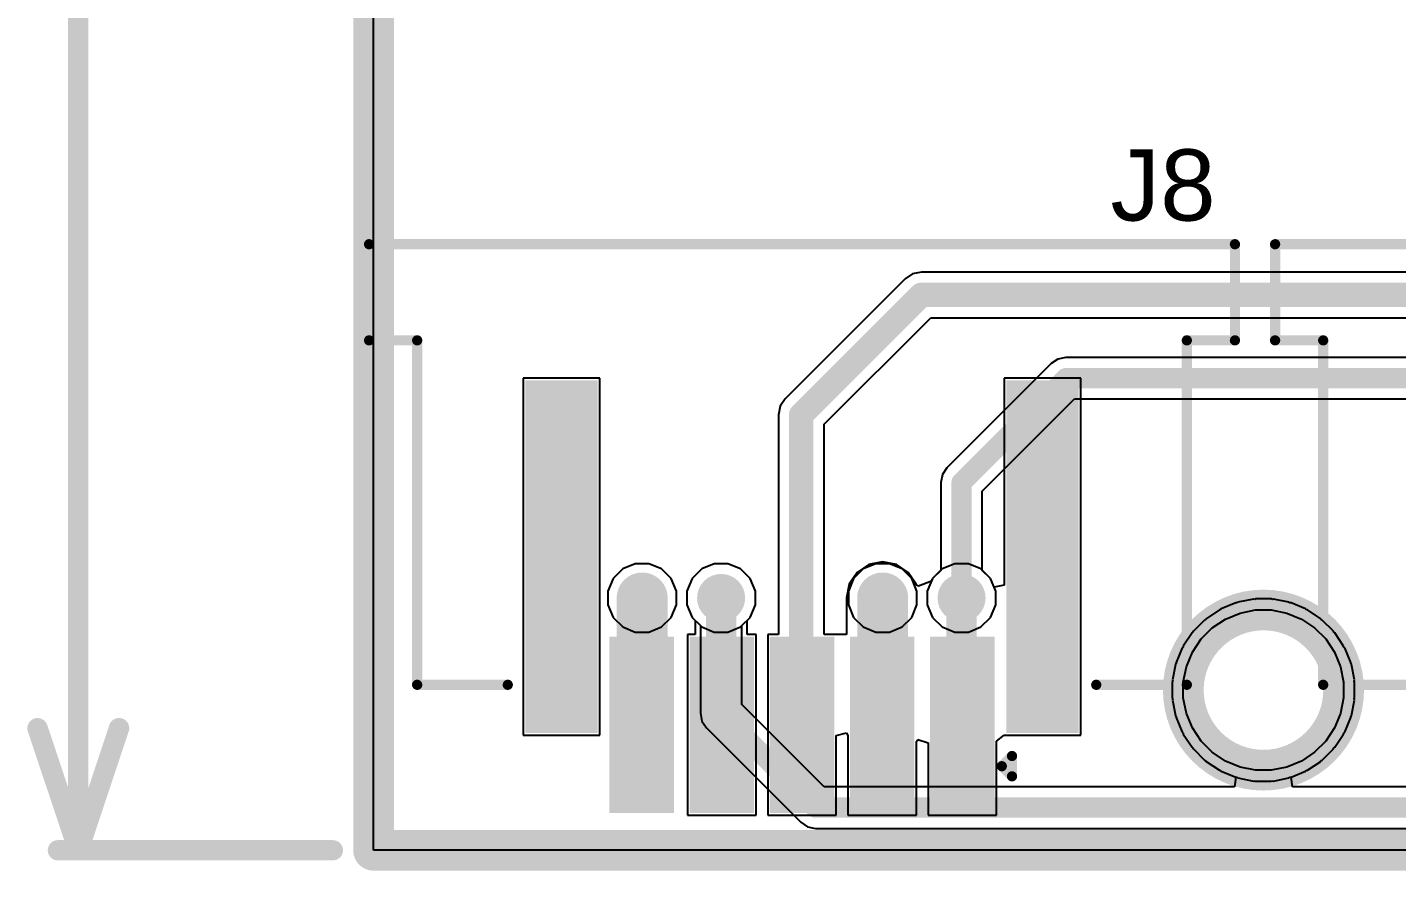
# Model space of a CAD drawing. Header units: inches. Extents: x -4.4 to 45.3, y -0.3 to 53.7.
# Drawn here: x -4.32 to 12.76, y -0.25 to 10.27 of the extents above; entities that cross this region are included whole.
import ezdxf

# ---------------------------------------------------------------- set-up
doc = ezdxf.new("R2010")
doc.units = ezdxf.units.IN
for name, color, linetype in [('Board Outline', 76, 'Continuous'), ('Bottom Layer', 5, 'Continuous'), ('Dimension', 6, 'Continuous'), ('Multi-Layer', 9, 'Continuous'), ('Signal_1', 16, 'Continuous'), ('Signal_2', 76, 'Continuous'), ('Top Layer', 1, 'Continuous'), ('Top Overlay', 2, 'Continuous'), ('Top Paste', 8, 'Continuous'), ('Top Solder', 216, 'Continuous'), ('Via Holes', 16, 'Continuous')]:
    doc.layers.add(name, color=color, linetype=linetype)
doc.styles.add('Arial', font='', dxfattribs={"height": 0.2})
doc.styles.get('Arial').set_extended_font_data('Arial')

# ---------------------------------------------------------------- blocks, each defined once
blk = doc.blocks.new('SFW5R_1STE1LF_26')
at = {"layer": 'Top Layer'}
for points in [[(-2.3, 2.05), (-1.7, 2.05), (-1.7, 0.05), (-2.3, 0.05)], [(-1.3, 2.05), (-0.7, 2.05), (-0.7, 0.05), (-1.3, 0.05)], [(-0.3, 2.05), (0.3, 2.05), (0.3, 0.05), (-0.3, 0.05)], [(0.7, 2.05), (1.3, 2.05), (1.3, 0.05), (0.7, 0.05)], [(1.7, 2.05), (2.3, 2.05), (2.3, 0.05), (1.7, 0.05)], [(-3.35, 1.05), (-2.65, 1.05), (-2.65, -3.15), (-3.35, -3.15)], [(2.65, 1.05), (3.35, 1.05), (3.35, -3.15), (2.65, -3.15)]]:
    blk.add_hatch(color=1, dxfattribs=at).paths.add_polyline_path(points)
at = {"layer": 'Top Paste'}
for points in [[(-2.3, 2.05), (-1.7, 2.05), (-1.7, 0.05), (-2.3, 0.05)], [(-1.3, 2.05), (-0.7, 2.05), (-0.7, 0.05), (-1.3, 0.05)], [(-0.3, 2.05), (0.3, 2.05), (0.3, 0.05), (-0.3, 0.05)], [(0.7, 2.05), (1.3, 2.05), (1.3, 0.05), (0.7, 0.05)], [(1.7, 2.05), (2.3, 2.05), (2.3, 0.05), (1.7, 0.05)], [(-3.35, 1.05), (-2.65, 1.05), (-2.65, -3.15), (-3.35, -3.15)], [(2.65, 1.05), (3.35, 1.05), (3.35, -3.15), (2.65, -3.15)]]:
    blk.add_hatch(color=8, dxfattribs=at).paths.add_polyline_path(points)
at = {"layer": 'Top Solder'}
for points in [[(-2.402, 2.152), (-1.598, 2.152), (-1.598, -0.052), (-2.402, -0.052)], [(-1.402, 2.152), (-0.598, 2.152), (-0.598, -0.052), (-1.402, -0.052)], [(-0.402, 2.152), (0.402, 2.152), (0.402, -0.052), (-0.402, -0.052)], [(0.598, 2.152), (1.402, 2.152), (1.402, -0.052), (0.598, -0.052)], [(1.598, 2.152), (2.402, 2.152), (2.402, -0.052), (1.598, -0.052)], [(-3.452, 1.152), (-2.548, 1.152), (-2.548, -3.252), (-3.452, -3.252)], [(2.548, 1.152), (3.452, 1.152), (3.452, -3.252), (2.548, -3.252)]]:
    blk.add_hatch(color=216, dxfattribs=at).paths.add_polyline_path(points)
at = {"layer": 'Top Overlay'}
for points in [[(-2.619, 1.693, 0.127, 0.127, 0), (-2.619, 1.439, 0.127, 0.127, 0)], [(-2.492, 1.566, 0.127, 0.127, 0), (-2.619, 1.693, 0.127, 0.127, 0)], [(-2.492, 1.566, 0.127, 0.127, 0), (-2.619, 1.439, 0.127, 0.127, 0)], [(-3.67, 0.55, 0.127, 0.127, 0), (-4.8, 0.55, 0.127, 0.127, 0)], [(-4.8, 0.55, 0.127, 0.127, 0), (-4.8, -3.75, 0.127, 0.127, 0)], [(4.8, 0.55, 0.127, 0.127, 0), (3.67, 0.55, 0.127, 0.127, 0)], [(4.8, 0.55, 0.127, 0.127, 0), (4.8, -3.75, 0.127, 0.127, 0)], [(-5.4, -3.75, 0.127, 0.127, 0), (-5.4, -4.95, 0.127, 0.127, 0)], [(-4.8, -3.75, 0.127, 0.127, 0), (-5.4, -3.75, 0.127, 0.127, 0)], [(5.4, -3.75, 0.127, 0.127, 0), (4.8, -3.75, 0.127, 0.127, 0)], [(5.4, -3.75, 0.127, 0.127, 0), (5.4, -4.95, 0.127, 0.127, 0)], [(5.4, -4.95, 0.127, 0.127, 0), (-5.4, -4.95, 0.127, 0.127, 0)]]:
    blk.add_lwpolyline(points, format="xyseb", dxfattribs=at)
for points in [[(-2.651, 1.693, 0.0635, 0.0635, 1), (-2.587, 1.693, 0.0635, 0.0635, 1)], [(-2.651, 1.693, 0.0635, 0.0635, 1), (-2.587, 1.693, 0.0635, 0.0635, 1)], [(-2.524, 1.566, 0.0635, 0.0635, 1), (-2.46, 1.566, 0.0635, 0.0635, 1)], [(-2.524, 1.566, 0.0635, 0.0635, 1), (-2.46, 1.566, 0.0635, 0.0635, 1)], [(-2.651, 1.439, 0.0635, 0.0635, 1), (-2.587, 1.439, 0.0635, 0.0635, 1)], [(-2.651, 1.439, 0.0635, 0.0635, 1), (-2.587, 1.439, 0.0635, 0.0635, 1)], [(-4.832, 0.55, 0.0635, 0.0635, 1), (-4.768, 0.55, 0.0635, 0.0635, 1)], [(-4.832, 0.55, 0.0635, 0.0635, 1), (-4.768, 0.55, 0.0635, 0.0635, 1)], [(-3.702, 0.55, 0.0635, 0.0635, 1), (-3.638, 0.55, 0.0635, 0.0635, 1)], [(3.638, 0.55, 0.0635, 0.0635, 1), (3.702, 0.55, 0.0635, 0.0635, 1)], [(4.768, 0.55, 0.0635, 0.0635, 1), (4.832, 0.55, 0.0635, 0.0635, 1)], [(4.768, 0.55, 0.0635, 0.0635, 1), (4.832, 0.55, 0.0635, 0.0635, 1)], [(-5.432, -3.75, 0.0635, 0.0635, 1), (-5.368, -3.75, 0.0635, 0.0635, 1)], [(-5.432, -3.75, 0.0635, 0.0635, 1), (-5.368, -3.75, 0.0635, 0.0635, 1)], [(-4.832, -3.75, 0.0635, 0.0635, 1), (-4.768, -3.75, 0.0635, 0.0635, 1)], [(-4.832, -3.75, 0.0635, 0.0635, 1), (-4.768, -3.75, 0.0635, 0.0635, 1)], [(4.768, -3.75, 0.0635, 0.0635, 1), (4.832, -3.75, 0.0635, 0.0635, 1)], [(4.768, -3.75, 0.0635, 0.0635, 1), (4.832, -3.75, 0.0635, 0.0635, 1)], [(5.368, -3.75, 0.0635, 0.0635, 1), (5.432, -3.75, 0.0635, 0.0635, 1)], [(5.368, -3.75, 0.0635, 0.0635, 1), (5.432, -3.75, 0.0635, 0.0635, 1)], [(-5.432, -4.95, 0.0635, 0.0635, 1), (-5.368, -4.95, 0.0635, 0.0635, 1)], [(-5.432, -4.95, 0.0635, 0.0635, 1), (-5.368, -4.95, 0.0635, 0.0635, 1)], [(5.368, -4.95, 0.0635, 0.0635, 1), (5.432, -4.95, 0.0635, 0.0635, 1)], [(5.368, -4.95, 0.0635, 0.0635, 1), (5.432, -4.95, 0.0635, 0.0635, 1)]]:
    blk.add_lwpolyline(points, format="xyseb", close=True, dxfattribs=at)
blk = doc.blocks.new('SFW5R_1STE1LF_27')
at = {"layer": 'Top Layer'}
for points in [[(-2.3, 2.05), (-1.7, 2.05), (-1.7, 0.05), (-2.3, 0.05)], [(-1.3, 2.05), (-0.7, 2.05), (-0.7, 0.05), (-1.3, 0.05)], [(-0.3, 2.05), (0.3, 2.05), (0.3, 0.05), (-0.3, 0.05)], [(0.7, 2.05), (1.3, 2.05), (1.3, 0.05), (0.7, 0.05)], [(1.7, 2.05), (2.3, 2.05), (2.3, 0.05), (1.7, 0.05)], [(-3.35, 1.05), (-2.65, 1.05), (-2.65, -3.15), (-3.35, -3.15)], [(2.65, 1.05), (3.35, 1.05), (3.35, -3.15), (2.65, -3.15)]]:
    blk.add_hatch(color=1, dxfattribs=at).paths.add_polyline_path(points)
at = {"layer": 'Top Paste'}
for points in [[(-2.3, 2.05), (-1.7, 2.05), (-1.7, 0.05), (-2.3, 0.05)], [(-1.3, 2.05), (-0.7, 2.05), (-0.7, 0.05), (-1.3, 0.05)], [(-0.3, 2.05), (0.3, 2.05), (0.3, 0.05), (-0.3, 0.05)], [(0.7, 2.05), (1.3, 2.05), (1.3, 0.05), (0.7, 0.05)], [(1.7, 2.05), (2.3, 2.05), (2.3, 0.05), (1.7, 0.05)], [(-3.35, 1.05), (-2.65, 1.05), (-2.65, -3.15), (-3.35, -3.15)], [(2.65, 1.05), (3.35, 1.05), (3.35, -3.15), (2.65, -3.15)]]:
    blk.add_hatch(color=8, dxfattribs=at).paths.add_polyline_path(points)
at = {"layer": 'Top Solder'}
for points in [[(-2.402, 2.152), (-1.598, 2.152), (-1.598, -0.052), (-2.402, -0.052)], [(-1.402, 2.152), (-0.598, 2.152), (-0.598, -0.052), (-1.402, -0.052)], [(-0.402, 2.152), (0.402, 2.152), (0.402, -0.052), (-0.402, -0.052)], [(0.598, 2.152), (1.402, 2.152), (1.402, -0.052), (0.598, -0.052)], [(1.598, 2.152), (2.402, 2.152), (2.402, -0.052), (1.598, -0.052)], [(-3.452, 1.152), (-2.548, 1.152), (-2.548, -3.252), (-3.452, -3.252)], [(2.548, 1.152), (3.452, 1.152), (3.452, -3.252), (2.548, -3.252)]]:
    blk.add_hatch(color=216, dxfattribs=at).paths.add_polyline_path(points)
at = {"layer": 'Top Overlay'}
for points in [[(-2.492, 1.566, 0.127, 0.127, 0), (-2.619, 1.693, 0.127, 0.127, 0)], [(-2.619, 1.693, 0.127, 0.127, 0), (-2.619, 1.439, 0.127, 0.127, 0)], [(-2.492, 1.566, 0.127, 0.127, 0), (-2.619, 1.439, 0.127, 0.127, 0)], [(-4.8, 0.55, 0.127, 0.127, 0), (-4.8, -3.75, 0.127, 0.127, 0)], [(-3.67, 0.55, 0.127, 0.127, 0), (-4.8, 0.55, 0.127, 0.127, 0)], [(4.8, 0.55, 0.127, 0.127, 0), (3.67, 0.55, 0.127, 0.127, 0)], [(4.8, 0.55, 0.127, 0.127, 0), (4.8, -3.75, 0.127, 0.127, 0)], [(-4.8, -3.75, 0.127, 0.127, 0), (-5.4, -3.75, 0.127, 0.127, 0)], [(-5.4, -3.75, 0.127, 0.127, 0), (-5.4, -4.95, 0.127, 0.127, 0)], [(5.4, -3.75, 0.127, 0.127, 0), (4.8, -3.75, 0.127, 0.127, 0)], [(5.4, -3.75, 0.127, 0.127, 0), (5.4, -4.95, 0.127, 0.127, 0)], [(5.4, -4.95, 0.127, 0.127, 0), (-5.4, -4.95, 0.127, 0.127, 0)]]:
    blk.add_lwpolyline(points, format="xyseb", dxfattribs=at)
for points in [[(-2.651, 1.693, 0.0635, 0.0635, 1), (-2.587, 1.693, 0.0635, 0.0635, 1)], [(-2.651, 1.693, 0.0635, 0.0635, 1), (-2.587, 1.693, 0.0635, 0.0635, 1)], [(-2.524, 1.566, 0.0635, 0.0635, 1), (-2.46, 1.566, 0.0635, 0.0635, 1)], [(-2.524, 1.566, 0.0635, 0.0635, 1), (-2.46, 1.566, 0.0635, 0.0635, 1)], [(-2.651, 1.439, 0.0635, 0.0635, 1), (-2.587, 1.439, 0.0635, 0.0635, 1)], [(-2.651, 1.439, 0.0635, 0.0635, 1), (-2.587, 1.439, 0.0635, 0.0635, 1)], [(-4.832, 0.55, 0.0635, 0.0635, 1), (-4.768, 0.55, 0.0635, 0.0635, 1)], [(-4.832, 0.55, 0.0635, 0.0635, 1), (-4.768, 0.55, 0.0635, 0.0635, 1)], [(-3.702, 0.55, 0.0635, 0.0635, 1), (-3.638, 0.55, 0.0635, 0.0635, 1)], [(3.638, 0.55, 0.0635, 0.0635, 1), (3.702, 0.55, 0.0635, 0.0635, 1)], [(4.768, 0.55, 0.0635, 0.0635, 1), (4.832, 0.55, 0.0635, 0.0635, 1)], [(4.768, 0.55, 0.0635, 0.0635, 1), (4.832, 0.55, 0.0635, 0.0635, 1)], [(-5.432, -3.75, 0.0635, 0.0635, 1), (-5.368, -3.75, 0.0635, 0.0635, 1)], [(-5.432, -3.75, 0.0635, 0.0635, 1), (-5.368, -3.75, 0.0635, 0.0635, 1)], [(-4.832, -3.75, 0.0635, 0.0635, 1), (-4.768, -3.75, 0.0635, 0.0635, 1)], [(-4.832, -3.75, 0.0635, 0.0635, 1), (-4.768, -3.75, 0.0635, 0.0635, 1)], [(4.768, -3.75, 0.0635, 0.0635, 1), (4.832, -3.75, 0.0635, 0.0635, 1)], [(4.768, -3.75, 0.0635, 0.0635, 1), (4.832, -3.75, 0.0635, 0.0635, 1)], [(5.368, -3.75, 0.0635, 0.0635, 1), (5.432, -3.75, 0.0635, 0.0635, 1)], [(5.368, -3.75, 0.0635, 0.0635, 1), (5.432, -3.75, 0.0635, 0.0635, 1)], [(-5.432, -4.95, 0.0635, 0.0635, 1), (-5.368, -4.95, 0.0635, 0.0635, 1)], [(-5.432, -4.95, 0.0635, 0.0635, 1), (-5.368, -4.95, 0.0635, 0.0635, 1)], [(5.368, -4.95, 0.0635, 0.0635, 1), (5.432, -4.95, 0.0635, 0.0635, 1)], [(5.368, -4.95, 0.0635, 0.0635, 1), (5.432, -4.95, 0.0635, 0.0635, 1)]]:
    blk.add_lwpolyline(points, format="xyseb", close=True, dxfattribs=at)

msp = doc.modelspace()

# ---------------------------------------------------------------- hatches: boundary and pattern name
at = {"layer": 'Bottom Layer'}
h = msp.add_hatch(color=5, dxfattribs=at)
edge = h.paths.add_edge_path()
edge.add_arc((3.35, 3.15), 0.3, 0, 360)
h = msp.add_hatch(color=5, dxfattribs=at)
edge = h.paths.add_edge_path()
edge.add_arc((4.335, 3.15), 0.3, 0, 360)
h = msp.add_hatch(color=5, dxfattribs=at)
edge = h.paths.add_edge_path()
edge.add_arc((6.35, 3.15), 0.3, 0, 360)
h = msp.add_hatch(color=5, dxfattribs=at)
edge = h.paths.add_edge_path()
edge.add_arc((7.334, 3.15), 0.3, 0, 360)
at = {"layer": 'Signal_1'}
h = msp.add_hatch(color=16, dxfattribs=at)
edge = h.paths.add_edge_path()
edge.add_arc((3.35, 3.15), 0.3, 0, 360)
h = msp.add_hatch(color=16, dxfattribs=at)
edge = h.paths.add_edge_path()
edge.add_arc((4.335, 3.15), 0.3, 0, 360)
h = msp.add_hatch(color=16, dxfattribs=at)
edge = h.paths.add_edge_path()
edge.add_arc((6.35, 3.15), 0.3, 0, 360)
h = msp.add_hatch(color=16, dxfattribs=at)
edge = h.paths.add_edge_path()
edge.add_arc((7.334, 3.15), 0.3, 0, 360)
at = {"layer": 'Signal_2'}
h = msp.add_hatch(color=76, dxfattribs=at)
edge = h.paths.add_edge_path()
edge.add_arc((3.35, 3.15), 0.3, 0, 360)
h = msp.add_hatch(color=76, dxfattribs=at)
edge = h.paths.add_edge_path()
edge.add_arc((4.335, 3.15), 0.3, 0, 360)
h = msp.add_hatch(color=76, dxfattribs=at)
edge = h.paths.add_edge_path()
edge.add_arc((6.35, 3.15), 0.3, 0, 360)
h = msp.add_hatch(color=76, dxfattribs=at)
edge = h.paths.add_edge_path()
edge.add_arc((7.334, 3.15), 0.3, 0, 360)
at = {"layer": 'Top Layer'}
h = msp.add_hatch(color=1, dxfattribs=at)
edge = h.paths.add_edge_path()
edge.add_arc((3.35, 3.15), 0.3, 0, 360)
h = msp.add_hatch(color=1, dxfattribs=at)
edge = h.paths.add_edge_path()
edge.add_arc((4.335, 3.15), 0.3, 0, 360)
h = msp.add_hatch(color=1, dxfattribs=at)
edge = h.paths.add_edge_path()
edge.add_arc((6.35, 3.15), 0.3, 0, 360)
h = msp.add_hatch(color=1, dxfattribs=at)
edge = h.paths.add_edge_path()
edge.add_arc((7.334, 3.15), 0.3, 0, 360)
at = {"layer": 'Via Holes'}
h = msp.add_hatch(color=7, dxfattribs=at)
edge = h.paths.add_edge_path()
edge.add_arc((3.35, 3.15), 0.15, 0, 360)
h = msp.add_hatch(color=7, dxfattribs=at)
edge = h.paths.add_edge_path()
edge.add_arc((4.335, 3.15), 0.15, 0, 360)
h = msp.add_hatch(color=7, dxfattribs=at)
edge = h.paths.add_edge_path()
edge.add_arc((6.35, 3.15), 0.15, 0, 360)
h = msp.add_hatch(color=7, dxfattribs=at)
edge = h.paths.add_edge_path()
edge.add_arc((7.334, 3.15), 0.15, 0, 360)

# ---------------------------------------------------------------- linework, layer by layer
at = {"layer": 'Board Outline'}
for points in [[(0, 49.936, 0.508, 0.508, 0), (0, 0, 0.508, 0.508, 0)], [(0, 0, 0.508, 0.508, 0), (45.009, 0, 0.508, 0.508, 0)]]:
    msp.add_lwpolyline(points, format="xyseb", dxfattribs=at)
for points in [[(12.1, 2, 0.508, 0.508, 1), (10.1, 2, 0.508, 0.508, 1)], [(9.973, 2, 0.254, 0.254, 1), (10.227, 2, 0.254, 0.254, 1)], [(11.973, 2, 0.254, 0.254, 1), (12.227, 2, 0.254, 0.254, 1)], [(-0.127, 0, 0.254, 0.254, 1), (0.127, 0, 0.254, 0.254, 1)], [(-0.127, 0, 0.254, 0.254, 1), (0.127, 0, 0.254, 0.254, 1)]]:
    msp.add_lwpolyline(points, format="xyseb", close=True, dxfattribs=at)
at = {"layer": 'Bottom Layer'}
for p, q in [((0, 0), (0, 49.853)), ((4.093, 3.512), (3.973, 3.391)), ((4.25, 3.577), (4.093, 3.512)), ((4.419, 3.577), (4.25, 3.577)), ((4.576, 3.512), (4.419, 3.577)), ((4.697, 3.391), (4.576, 3.512)), ((6.108, 3.512), (5.988, 3.391)), ((6.265, 3.577), (6.108, 3.512)), ((6.435, 3.577), (6.265, 3.577)), ((6.592, 3.512), (6.435, 3.577)), ((6.712, 3.391), (6.592, 3.512)), ((7.092, 3.512), (6.972, 3.391)), ((7.249, 3.577), (7.092, 3.512)), ((7.419, 3.577), (7.249, 3.577)), ((7.576, 3.512), (7.419, 3.577)), ((7.696, 3.391), (7.576, 3.512)), ((3.973, 3.391), (3.908, 3.235)), ((4.762, 3.235), (4.697, 3.391)), ((5.988, 3.391), (5.923, 3.235)), ((6.777, 3.235), (6.712, 3.391)), ((6.972, 3.391), (6.907, 3.235)), ((7.761, 3.235), (7.696, 3.391)), ((3.908, 3.235), (3.908, 3.065)), ((4.762, 3.065), (4.762, 3.235)), ((5.923, 3.235), (5.923, 3.065)), ((6.777, 3.065), (6.777, 3.235)), ((6.907, 3.235), (6.907, 3.065)), ((7.761, 3.065), (7.761, 3.235)), ((10.756, 3.089), (10.574, 3.013)), ((10.77, 3.089), (10.756, 3.089)), ((10.781, 3.097), (10.77, 3.089)), ((10.975, 3.135), (10.781, 3.097)), ((10.988, 3.132), (10.975, 3.135)), ((11.001, 3.138), (10.988, 3.132)), ((11.198, 3.138), (11.001, 3.138)), ((11.211, 3.132), (11.198, 3.138)), ((11.225, 3.135), (11.211, 3.132)), ((11.418, 3.097), (11.225, 3.135)), ((11.43, 3.089), (11.418, 3.097)), ((11.444, 3.089), (11.43, 3.089)), ((11.626, 3.013), (11.444, 3.089)), ((3.908, 3.065), (3.973, 2.908)), ((3.973, 2.908), (4.093, 2.788)), ((4.576, 2.788), (4.697, 2.908)), ((4.697, 2.908), (4.762, 3.065)), ((5.923, 3.065), (5.988, 2.908)), ((5.988, 2.908), (6.108, 2.788)), ((6.592, 2.788), (6.712, 2.908)), ((6.712, 2.908), (6.777, 3.065)), ((6.907, 3.065), (6.972, 2.908)), ((6.972, 2.908), (7.092, 2.788)), ((7.576, 2.788), (7.696, 2.908)), ((7.696, 2.908), (7.761, 3.065)), ((10.55, 3.001), (10.386, 2.891)), ((10.564, 3.003), (10.55, 3.001)), ((10.574, 3.013), (10.564, 3.003)), ((11.636, 3.003), (11.626, 3.013)), ((11.65, 3.001), (11.636, 3.003)), ((11.814, 2.891), (11.65, 3.001)), ((4.093, 2.788), (4.25, 2.723)), ((4.419, 2.723), (4.576, 2.788)), ((6.108, 2.788), (6.265, 2.723)), ((6.435, 2.723), (6.592, 2.788)), ((7.092, 2.788), (7.249, 2.723)), ((7.419, 2.723), (7.576, 2.788)), ((10.226, 2.735), (10.22, 2.722)), ((10.365, 2.874), (10.226, 2.735)), ((10.378, 2.88), (10.365, 2.874)), ((10.386, 2.891), (10.378, 2.88)), ((11.821, 2.88), (11.814, 2.891)), ((11.834, 2.874), (11.821, 2.88)), ((11.974, 2.735), (11.834, 2.874)), ((11.979, 2.722), (11.974, 2.735)), ((4.25, 2.723), (4.419, 2.723)), ((6.265, 2.723), (6.435, 2.723)), ((7.249, 2.723), (7.419, 2.723)), ((10.209, 2.714), (10.099, 2.55)), ((10.22, 2.722), (10.209, 2.714)), ((11.991, 2.714), (11.979, 2.722)), ((12.1, 2.55), (11.991, 2.714)), ((10.087, 2.527), (10.011, 2.345)), ((10.097, 2.536), (10.087, 2.527)), ((10.099, 2.55), (10.097, 2.536)), ((12.103, 2.536), (12.1, 2.55)), ((12.113, 2.527), (12.103, 2.536)), ((12.188, 2.345), (12.113, 2.527)), ((10.003, 2.319), (9.965, 2.126)), ((10.011, 2.33), (10.003, 2.319)), ((10.011, 2.345), (10.011, 2.33)), ((12.188, 2.33), (12.188, 2.345)), ((12.196, 2.319), (12.188, 2.33)), ((12.235, 2.126), (12.196, 2.319)), ((9.968, 2.112), (9.962, 2.099)), ((9.962, 2.099), (9.962, 1.902)), ((9.965, 2.126), (9.968, 2.112)), ((12.232, 2.112), (12.235, 2.126)), ((12.237, 2.099), (12.232, 2.112)), ((12.237, 1.902), (12.237, 2.099)), ((9.962, 1.902), (9.968, 1.889)), ((9.968, 1.889), (9.965, 1.875)), ((12.232, 1.889), (12.237, 1.902)), ((12.235, 1.875), (12.232, 1.889)), ((9.965, 1.875), (10.003, 1.682)), ((12.196, 1.682), (12.235, 1.875)), ((10.003, 1.682), (10.011, 1.67)), ((10.011, 1.67), (10.011, 1.656)), ((10.011, 1.656), (10.087, 1.474)), ((12.113, 1.474), (12.188, 1.656)), ((12.188, 1.67), (12.196, 1.682)), ((12.188, 1.656), (12.188, 1.67)), ((10.087, 1.474), (10.097, 1.464)), ((10.097, 1.464), (10.099, 1.45)), ((10.099, 1.45), (10.209, 1.286)), ((11.991, 1.286), (12.1, 1.45)), ((12.1, 1.45), (12.103, 1.464)), ((12.103, 1.464), (12.113, 1.474)), ((10.209, 1.286), (10.22, 1.279)), ((10.22, 1.279), (10.226, 1.266)), ((10.226, 1.266), (10.365, 1.126)), ((11.834, 1.126), (11.974, 1.266)), ((11.974, 1.266), (11.979, 1.279)), ((11.979, 1.279), (11.991, 1.286)), ((10.365, 1.126), (10.378, 1.121)), ((10.378, 1.121), (10.386, 1.109)), ((10.386, 1.109), (10.55, 1)), ((11.65, 1), (11.814, 1.109)), ((11.814, 1.109), (11.821, 1.121)), ((11.821, 1.121), (11.834, 1.126)), ((10.55, 1), (10.564, 0.997)), ((10.564, 0.997), (10.574, 0.987)), ((10.574, 0.987), (10.756, 0.912)), ((10.756, 0.912), (10.77, 0.912)), ((10.77, 0.912), (10.781, 0.904)), ((10.781, 0.904), (10.975, 0.865)), ((10.975, 0.865), (10.988, 0.868)), ((10.988, 0.868), (11.001, 0.863)), ((11.001, 0.863), (11.198, 0.863)), ((11.198, 0.863), (11.211, 0.868)), ((11.211, 0.868), (11.225, 0.865)), ((11.225, 0.865), (11.418, 0.904)), ((11.418, 0.904), (11.43, 0.912)), ((11.43, 0.912), (11.444, 0.912)), ((11.444, 0.912), (11.626, 0.987)), ((11.626, 0.987), (11.636, 0.997)), ((11.636, 0.997), (11.65, 1)), ((45.009, 0), (0, 0))]:
    msp.add_line(p, q, dxfattribs=at)
at = {"layer": 'Dimension'}
for points in [[(0, 0.508, 0.254, 0.254, 0), (0, 53.289, 0.254, 0.254, 0)], [(-3.683, 0, 0.254, 0.254, 0), (-3.683, 17.3, 0.254, 0.254, 0)], [(-4.191, 1.524, 0.254, 0.254, 0), (-3.683, 0, 0.254, 0.254, 0)], [(-3.683, 0, 0.254, 0.254, 0), (-3.175, 1.524, 0.254, 0.254, 0)], [(-3.937, 0, 0.254, 0.254, 0), (-0.508, 0, 0.254, 0.254, 0)]]:
    msp.add_lwpolyline(points, format="xyseb", dxfattribs=at)
for points in [[(-4.255, 1.524, 0.127, 0.127, 1), (-4.128, 1.524, 0.127, 0.127, 1)], [(-3.239, 1.524, 0.127, 0.127, 1), (-3.111, 1.524, 0.127, 0.127, 1)], [(-0.064, 0.508, 0.127, 0.127, 1), (0.064, 0.508, 0.127, 0.127, 1)], [(-4, 0, 0.127, 0.127, 1), (-3.873, 0, 0.127, 0.127, 1)], [(-3.747, 0, 0.127, 0.127, 1), (-3.619, 0, 0.127, 0.127, 1)], [(-3.747, 0, 0.127, 0.127, 1), (-3.619, 0, 0.127, 0.127, 1)], [(-3.747, 0, 0.127, 0.127, 1), (-3.619, 0, 0.127, 0.127, 1)], [(-0.571, 0, 0.127, 0.127, 1), (-0.445, 0, 0.127, 0.127, 1)]]:
    msp.add_lwpolyline(points, format="xyseb", close=True, dxfattribs=at)
at = {"layer": 'Multi-Layer'}
for p, q in [((10.626, 2.886), (10.808, 2.962)), ((10.808, 2.962), (11.001, 3)), ((11.001, 3), (11.1, 3)), ((11.1, 3), (11.198, 3)), ((11.198, 3), (11.392, 2.962)), ((11.392, 2.962), (11.573, 2.886)), ((10.323, 2.638), (10.462, 2.777)), ((10.462, 2.777), (10.626, 2.886)), ((11.573, 2.886), (11.737, 2.777)), ((11.737, 2.777), (11.877, 2.638)), ((10.214, 2.474), (10.323, 2.638)), ((11.877, 2.638), (11.986, 2.474)), ((10.138, 2.292), (10.214, 2.474)), ((11.986, 2.474), (12.061, 2.292)), ((10.1, 2.099), (10.138, 2.292)), ((12.061, 2.292), (12.1, 2.099)), ((10.1, 2), (10.1, 2.099)), ((12.1, 2.099), (12.1, 2)), ((10.1, 1.902), (10.1, 2)), ((10.138, 1.709), (10.1, 1.902)), ((12.1, 1.902), (12.061, 1.709)), ((12.1, 2), (12.1, 1.902)), ((10.214, 1.527), (10.138, 1.709)), ((12.061, 1.709), (11.986, 1.527)), ((10.323, 1.363), (10.214, 1.527)), ((11.986, 1.527), (11.877, 1.363)), ((10.462, 1.223), (10.323, 1.363)), ((10.626, 1.114), (10.462, 1.223)), ((11.737, 1.223), (11.573, 1.114)), ((11.877, 1.363), (11.737, 1.223)), ((10.808, 1.039), (10.626, 1.114)), ((11.001, 1), (10.808, 1.039)), ((11.392, 1.039), (11.198, 1)), ((11.573, 1.114), (11.392, 1.039)), ((11.1, 1), (11.001, 1)), ((11.1, 1), (11.1, 1)), ((11.198, 1), (11.1, 1))]:
    msp.add_line(p, q, dxfattribs=at)
at = {"layer": 'Signal_1'}
for p, q in [((0, 0), (0, 49.853)), ((3.108, 3.512), (2.988, 3.391)), ((3.265, 3.577), (3.108, 3.512)), ((3.435, 3.577), (3.265, 3.577)), ((3.592, 3.512), (3.435, 3.577)), ((3.712, 3.391), (3.592, 3.512)), ((4.093, 3.512), (3.973, 3.391)), ((4.25, 3.577), (4.093, 3.512)), ((4.419, 3.577), (4.25, 3.577)), ((4.576, 3.512), (4.419, 3.577)), ((4.697, 3.391), (4.576, 3.512)), ((7.092, 3.512), (6.972, 3.391)), ((7.249, 3.577), (7.092, 3.512)), ((7.419, 3.577), (7.249, 3.577)), ((7.576, 3.512), (7.419, 3.577)), ((7.696, 3.391), (7.576, 3.512)), ((2.988, 3.391), (2.923, 3.235)), ((3.777, 3.235), (3.712, 3.391)), ((3.973, 3.391), (3.908, 3.235)), ((4.762, 3.235), (4.697, 3.391)), ((6.972, 3.391), (6.907, 3.235)), ((7.761, 3.235), (7.696, 3.391)), ((2.923, 3.235), (2.923, 3.065)), ((3.777, 3.065), (3.777, 3.235)), ((3.908, 3.235), (3.908, 3.065)), ((4.762, 3.065), (4.762, 3.235)), ((6.907, 3.235), (6.907, 3.065)), ((7.761, 3.065), (7.761, 3.235)), ((10.756, 3.089), (10.574, 3.013)), ((10.77, 3.089), (10.756, 3.089)), ((10.781, 3.097), (10.77, 3.089)), ((10.975, 3.135), (10.781, 3.097)), ((10.988, 3.132), (10.975, 3.135)), ((11.001, 3.138), (10.988, 3.132)), ((11.198, 3.138), (11.001, 3.138)), ((11.211, 3.132), (11.198, 3.138)), ((11.225, 3.135), (11.211, 3.132)), ((11.418, 3.097), (11.225, 3.135)), ((11.43, 3.089), (11.418, 3.097)), ((11.444, 3.089), (11.43, 3.089)), ((11.626, 3.013), (11.444, 3.089)), ((2.923, 3.065), (2.988, 2.908)), ((2.988, 2.908), (3.108, 2.788)), ((3.592, 2.788), (3.712, 2.908)), ((3.712, 2.908), (3.777, 3.065)), ((3.908, 3.065), (3.973, 2.908)), ((3.973, 2.908), (4.076, 2.805)), ((4.594, 2.805), (4.697, 2.908)), ((4.697, 2.908), (4.762, 3.065)), ((6.907, 3.065), (6.972, 2.908)), ((6.972, 2.908), (7.092, 2.788)), ((7.576, 2.788), (7.696, 2.908)), ((7.696, 2.908), (7.761, 3.065)), ((10.55, 3.001), (10.386, 2.891)), ((10.564, 3.003), (10.55, 3.001)), ((10.574, 3.013), (10.564, 3.003)), ((11.636, 3.003), (11.626, 3.013)), ((11.65, 3.001), (11.636, 3.003)), ((11.814, 2.891), (11.65, 3.001)), ((3.108, 2.788), (3.265, 2.723)), ((3.435, 2.723), (3.592, 2.788)), ((4.076, 2.805), (4.076, 1.711)), ((4.594, 1.818), (4.594, 2.805)), ((7.092, 2.788), (7.249, 2.723)), ((7.419, 2.723), (7.576, 2.788)), ((10.226, 2.735), (10.22, 2.722)), ((10.365, 2.874), (10.226, 2.735)), ((10.378, 2.88), (10.365, 2.874)), ((10.386, 2.891), (10.378, 2.88)), ((11.821, 2.88), (11.814, 2.891)), ((11.834, 2.874), (11.821, 2.88)), ((11.974, 2.735), (11.834, 2.874)), ((11.979, 2.722), (11.974, 2.735)), ((3.265, 2.723), (3.435, 2.723)), ((7.249, 2.723), (7.419, 2.723)), ((10.209, 2.714), (10.099, 2.55)), ((10.22, 2.722), (10.209, 2.714)), ((11.991, 2.714), (11.979, 2.722)), ((12.1, 2.55), (11.991, 2.714)), ((10.087, 2.527), (10.011, 2.345)), ((10.097, 2.536), (10.087, 2.527)), ((10.099, 2.55), (10.097, 2.536)), ((12.103, 2.536), (12.1, 2.55)), ((12.113, 2.527), (12.103, 2.536)), ((12.188, 2.345), (12.113, 2.527)), ((10.003, 2.319), (9.965, 2.126)), ((10.011, 2.33), (10.003, 2.319)), ((10.011, 2.345), (10.011, 2.33)), ((12.188, 2.33), (12.188, 2.345)), ((12.196, 2.319), (12.188, 2.33)), ((12.235, 2.126), (12.196, 2.319)), ((9.968, 2.112), (9.962, 2.099)), ((9.962, 2.099), (9.962, 1.902)), ((9.965, 2.126), (9.968, 2.112)), ((12.232, 2.112), (12.235, 2.126)), ((12.237, 2.099), (12.232, 2.112)), ((12.237, 1.902), (12.237, 2.099)), ((9.962, 1.902), (9.968, 1.889)), ((9.968, 1.889), (9.965, 1.875)), ((12.232, 1.889), (12.237, 1.902)), ((12.235, 1.875), (12.232, 1.889)), ((4.076, 1.711), (4.095, 1.612)), ((5.619, 0.792), (4.594, 1.818)), ((9.965, 1.875), (10.003, 1.682)), ((12.196, 1.682), (12.235, 1.875)), ((4.095, 1.612), (4.151, 1.528)), ((10.003, 1.682), (10.011, 1.67)), ((10.011, 1.67), (10.011, 1.656)), ((10.011, 1.656), (10.087, 1.474)), ((12.113, 1.474), (12.188, 1.656)), ((12.188, 1.67), (12.196, 1.682)), ((12.188, 1.656), (12.188, 1.67)), ((4.151, 1.528), (5.329, 0.35)), ((10.087, 1.474), (10.097, 1.464)), ((10.097, 1.464), (10.099, 1.45)), ((10.099, 1.45), (10.209, 1.286)), ((11.991, 1.286), (12.1, 1.45)), ((12.1, 1.45), (12.103, 1.464)), ((12.103, 1.464), (12.113, 1.474)), ((10.209, 1.286), (10.22, 1.279)), ((10.22, 1.279), (10.226, 1.266)), ((10.226, 1.266), (10.365, 1.126)), ((11.834, 1.126), (11.974, 1.266)), ((11.974, 1.266), (11.979, 1.279)), ((11.979, 1.279), (11.991, 1.286)), ((10.365, 1.126), (10.378, 1.121)), ((10.378, 1.121), (10.386, 1.109)), ((10.386, 1.109), (10.55, 1)), ((11.65, 1), (11.814, 1.109)), ((11.814, 1.109), (11.821, 1.121)), ((11.821, 1.121), (11.834, 1.126)), ((10.55, 1), (10.564, 0.997)), ((10.564, 0.997), (10.574, 0.987)), ((10.574, 0.987), (10.756, 0.912)), ((10.756, 0.912), (10.737, 0.792)), ((11.444, 0.912), (11.626, 0.987)), ((11.463, 0.792), (11.444, 0.912)), ((11.626, 0.987), (11.636, 0.997)), ((11.636, 0.997), (11.65, 1)), ((10.737, 0.792), (5.619, 0.792)), ((21.983, 0.792), (11.463, 0.792)), ((5.329, 0.35), (5.413, 0.294)), ((5.413, 0.294), (5.512, 0.274)), ((5.512, 0.274), (41.91, 0.274)), ((45.009, 0), (0, 0))]:
    msp.add_line(p, q, dxfattribs=at)
for points in [[(4.335, 1.711, 0.254, 0.254, 0), (4.335, 3.15, 0.254, 0.254, 0)], [(4.335, 1.711, 0.254, 0.254, 0), (5.512, 0.533, 0.254, 0.254, 0)], [(5.512, 0.533, 0.254, 0.254, 0), (41.91, 0.533, 0.254, 0.254, 0)]]:
    msp.add_lwpolyline(points, format="xyseb", dxfattribs=at)
for points in [[(4.271, 3.15, 0.127, 0.127, 1), (4.398, 3.15, 0.127, 0.127, 1)], [(4.271, 1.711, 0.127, 0.127, 1), (4.398, 1.711, 0.127, 0.127, 1)], [(4.271, 1.711, 0.127, 0.127, 1), (4.398, 1.711, 0.127, 0.127, 1)], [(5.448, 0.533, 0.127, 0.127, 1), (5.575, 0.533, 0.127, 0.127, 1)], [(5.448, 0.533, 0.127, 0.127, 1), (5.575, 0.533, 0.127, 0.127, 1)]]:
    msp.add_lwpolyline(points, format="xyseb", close=True, dxfattribs=at)
at = {"layer": 'Signal_2'}
for p, q in [((0, 0), (0, 49.853)), ((8.636, 6.152), (8.537, 6.132)), ((21.381, 6.152), (8.636, 6.152)), ((8.453, 6.076), (7.151, 4.774)), ((8.537, 6.132), (8.453, 6.076)), ((7.593, 4.484), (8.743, 5.634)), ((8.743, 5.634), (21.488, 5.634)), ((7.095, 4.69), (7.075, 4.591)), ((7.151, 4.774), (7.095, 4.69)), ((7.075, 4.591), (7.075, 3.494)), ((7.593, 3.494), (7.593, 4.484)), ((3.108, 3.512), (2.988, 3.391)), ((3.265, 3.577), (3.108, 3.512)), ((3.435, 3.577), (3.265, 3.577)), ((3.592, 3.512), (3.435, 3.577)), ((3.712, 3.391), (3.592, 3.512)), ((4.093, 3.512), (3.973, 3.391)), ((4.25, 3.577), (4.093, 3.512)), ((4.419, 3.577), (4.25, 3.577)), ((4.576, 3.512), (4.419, 3.577)), ((4.697, 3.391), (4.576, 3.512)), ((7.075, 3.494), (6.972, 3.391)), ((7.696, 3.391), (7.593, 3.494)), ((2.988, 3.391), (2.923, 3.235)), ((3.777, 3.235), (3.712, 3.391)), ((3.973, 3.391), (3.908, 3.235)), ((4.762, 3.235), (4.697, 3.391)), ((6.972, 3.391), (6.907, 3.235)), ((7.761, 3.235), (7.696, 3.391)), ((2.923, 3.235), (2.923, 3.065)), ((3.777, 3.065), (3.777, 3.235)), ((3.908, 3.235), (3.908, 3.065)), ((4.762, 3.065), (4.762, 3.235)), ((6.907, 3.235), (6.907, 3.065)), ((7.761, 3.065), (7.761, 3.235)), ((10.756, 3.089), (10.574, 3.013)), ((10.77, 3.089), (10.756, 3.089)), ((10.781, 3.097), (10.77, 3.089)), ((10.975, 3.135), (10.781, 3.097)), ((10.988, 3.132), (10.975, 3.135)), ((11.001, 3.138), (10.988, 3.132)), ((11.198, 3.138), (11.001, 3.138)), ((11.211, 3.132), (11.198, 3.138)), ((11.225, 3.135), (11.211, 3.132)), ((11.418, 3.097), (11.225, 3.135)), ((11.43, 3.089), (11.418, 3.097)), ((11.444, 3.089), (11.43, 3.089)), ((11.626, 3.013), (11.444, 3.089)), ((2.923, 3.065), (2.988, 2.908)), ((2.988, 2.908), (3.108, 2.788)), ((3.592, 2.788), (3.712, 2.908)), ((3.712, 2.908), (3.777, 3.065)), ((3.908, 3.065), (3.973, 2.908)), ((3.973, 2.908), (4.093, 2.788)), ((4.576, 2.788), (4.697, 2.908)), ((4.697, 2.908), (4.762, 3.065)), ((6.907, 3.065), (6.972, 2.908)), ((6.972, 2.908), (7.092, 2.788)), ((7.576, 2.788), (7.696, 2.908)), ((7.696, 2.908), (7.761, 3.065)), ((10.55, 3.001), (10.386, 2.891)), ((10.564, 3.003), (10.55, 3.001)), ((10.574, 3.013), (10.564, 3.003)), ((11.636, 3.003), (11.626, 3.013)), ((11.65, 3.001), (11.636, 3.003)), ((11.814, 2.891), (11.65, 3.001)), ((3.108, 2.788), (3.265, 2.723)), ((3.435, 2.723), (3.592, 2.788)), ((4.093, 2.788), (4.25, 2.723)), ((4.419, 2.723), (4.576, 2.788)), ((7.092, 2.788), (7.249, 2.723)), ((7.419, 2.723), (7.576, 2.788)), ((10.226, 2.735), (10.22, 2.722)), ((10.365, 2.874), (10.226, 2.735)), ((10.378, 2.88), (10.365, 2.874)), ((10.386, 2.891), (10.378, 2.88)), ((11.821, 2.88), (11.814, 2.891)), ((11.834, 2.874), (11.821, 2.88)), ((11.974, 2.735), (11.834, 2.874)), ((11.979, 2.722), (11.974, 2.735)), ((3.265, 2.723), (3.435, 2.723)), ((4.25, 2.723), (4.419, 2.723)), ((7.249, 2.723), (7.419, 2.723)), ((10.209, 2.714), (10.099, 2.55)), ((10.22, 2.722), (10.209, 2.714)), ((11.991, 2.714), (11.979, 2.722)), ((12.1, 2.55), (11.991, 2.714)), ((10.087, 2.527), (10.011, 2.345)), ((10.097, 2.536), (10.087, 2.527)), ((10.099, 2.55), (10.097, 2.536)), ((12.103, 2.536), (12.1, 2.55)), ((12.113, 2.527), (12.103, 2.536)), ((12.188, 2.345), (12.113, 2.527)), ((10.003, 2.319), (9.965, 2.126)), ((10.011, 2.33), (10.003, 2.319)), ((10.011, 2.345), (10.011, 2.33)), ((12.188, 2.33), (12.188, 2.345)), ((12.196, 2.319), (12.188, 2.33)), ((12.235, 2.126), (12.196, 2.319)), ((9.968, 2.112), (9.962, 2.099)), ((9.962, 2.099), (9.962, 1.902)), ((9.965, 2.126), (9.968, 2.112)), ((12.232, 2.112), (12.235, 2.126)), ((12.237, 2.099), (12.232, 2.112)), ((12.237, 1.902), (12.237, 2.099)), ((9.962, 1.902), (9.968, 1.889)), ((9.968, 1.889), (9.965, 1.875)), ((12.232, 1.889), (12.237, 1.902)), ((12.235, 1.875), (12.232, 1.889)), ((9.965, 1.875), (10.003, 1.682)), ((12.196, 1.682), (12.235, 1.875)), ((10.003, 1.682), (10.011, 1.67)), ((10.011, 1.67), (10.011, 1.656)), ((10.011, 1.656), (10.087, 1.474)), ((12.113, 1.474), (12.188, 1.656)), ((12.188, 1.67), (12.196, 1.682)), ((12.188, 1.656), (12.188, 1.67)), ((10.087, 1.474), (10.097, 1.464)), ((10.097, 1.464), (10.099, 1.45)), ((10.099, 1.45), (10.209, 1.286)), ((11.991, 1.286), (12.1, 1.45)), ((12.1, 1.45), (12.103, 1.464)), ((12.103, 1.464), (12.113, 1.474)), ((10.209, 1.286), (10.22, 1.279)), ((10.22, 1.279), (10.226, 1.266)), ((10.226, 1.266), (10.365, 1.126)), ((11.834, 1.126), (11.974, 1.266)), ((11.974, 1.266), (11.979, 1.279)), ((11.979, 1.279), (11.991, 1.286)), ((10.365, 1.126), (10.378, 1.121)), ((10.378, 1.121), (10.386, 1.109)), ((10.386, 1.109), (10.55, 1)), ((11.65, 1), (11.814, 1.109)), ((11.814, 1.109), (11.821, 1.121)), ((11.821, 1.121), (11.834, 1.126)), ((10.55, 1), (10.564, 0.997)), ((10.564, 0.997), (10.574, 0.987)), ((10.574, 0.987), (10.756, 0.912)), ((10.756, 0.912), (10.77, 0.912)), ((10.77, 0.912), (10.781, 0.904)), ((10.781, 0.904), (10.975, 0.865)), ((10.975, 0.865), (10.988, 0.868)), ((10.988, 0.868), (11.001, 0.863)), ((11.001, 0.863), (11.198, 0.863)), ((11.198, 0.863), (11.211, 0.868)), ((11.211, 0.868), (11.225, 0.865)), ((11.225, 0.865), (11.418, 0.904)), ((11.418, 0.904), (11.43, 0.912)), ((11.43, 0.912), (11.444, 0.912)), ((11.444, 0.912), (11.626, 0.987)), ((11.626, 0.987), (11.636, 0.997)), ((11.636, 0.997), (11.65, 1)), ((45.009, 0), (0, 0))]:
    msp.add_line(p, q, dxfattribs=at)
for points in [[(7.334, 4.591, 0.254, 0.254, 0), (8.636, 5.893, 0.254, 0.254, 0)], [(8.636, 5.893, 0.254, 0.254, 0), (21.488, 5.893, 0.254, 0.254, 0)], [(7.334, 3.15, 0.254, 0.254, 0), (7.334, 4.591, 0.254, 0.254, 0)]]:
    msp.add_lwpolyline(points, format="xyseb", dxfattribs=at)
for points in [[(8.572, 5.893, 0.127, 0.127, 1), (8.7, 5.893, 0.127, 0.127, 1)], [(8.572, 5.893, 0.127, 0.127, 1), (8.7, 5.893, 0.127, 0.127, 1)], [(7.271, 4.591, 0.127, 0.127, 1), (7.398, 4.591, 0.127, 0.127, 1)], [(7.271, 4.591, 0.127, 0.127, 1), (7.398, 4.591, 0.127, 0.127, 1)], [(7.271, 3.15, 0.127, 0.127, 1), (7.398, 3.15, 0.127, 0.127, 1)]]:
    msp.add_lwpolyline(points, format="xyseb", close=True, dxfattribs=at)
at = {"layer": 'Top Layer'}
for p, q in [((0, 0), (0, 49.853)), ((6.724, 7.197), (6.631, 7.136)), ((6.833, 7.219), (6.724, 7.197)), ((30.891, 7.219), (6.833, 7.219)), ((6.833, 7.219), (6.833, 7.219)), ((6.631, 7.136), (5.133, 5.637)), ((6.631, 7.136), (6.631, 7.136)), ((5.619, 5.318), (6.951, 6.649)), ((6.951, 6.649), (44.048, 6.649)), ((2.821, 5.893), (1.867, 5.893)), ((1.867, 5.893), (1.867, 1.439)), ((2.821, 1.439), (2.821, 5.893)), ((8.821, 5.893), (7.867, 5.893)), ((7.867, 5.893), (7.867, 3.311)), ((8.821, 1.439), (8.821, 5.893)), ((5.133, 5.637), (5.071, 5.545)), ((5.071, 5.545), (5.049, 5.436)), ((5.049, 5.436), (5.049, 5.436)), ((5.049, 5.436), (5.049, 2.693)), ((5.619, 2.693), (5.619, 5.318)), ((6.35, 3.603), (6.177, 3.568)), ((6.523, 3.568), (6.35, 3.603)), ((4.093, 3.512), (3.973, 3.391)), ((4.25, 3.577), (4.093, 3.512)), ((4.419, 3.577), (4.25, 3.577)), ((4.576, 3.512), (4.419, 3.577)), ((4.697, 3.391), (4.576, 3.512)), ((6.03, 3.47), (5.931, 3.323)), ((6.177, 3.568), (6.03, 3.47)), ((6.67, 3.47), (6.523, 3.568)), ((6.769, 3.323), (6.67, 3.47)), ((7.092, 3.512), (6.972, 3.391)), ((7.249, 3.577), (7.092, 3.512)), ((7.419, 3.577), (7.249, 3.577)), ((7.576, 3.512), (7.419, 3.577)), ((7.696, 3.391), (7.576, 3.512)), ((3.973, 3.391), (3.908, 3.235)), ((4.762, 3.235), (4.697, 3.391)), ((5.931, 3.323), (5.897, 3.15)), ((6.771, 3.309), (6.769, 3.323)), ((6.796, 3.298), (6.771, 3.309)), ((6.959, 3.36), (6.796, 3.298)), ((6.972, 3.391), (6.959, 3.36)), ((7.74, 3.285), (7.696, 3.391)), ((7.867, 3.311), (7.74, 3.285)), ((3.908, 3.235), (3.908, 3.065)), ((4.762, 3.065), (4.762, 3.235)), ((5.897, 3.15), (5.897, 2.696)), ((10.756, 3.089), (10.574, 3.013)), ((10.77, 3.089), (10.756, 3.089)), ((10.781, 3.097), (10.77, 3.089)), ((10.975, 3.135), (10.781, 3.097)), ((10.988, 3.132), (10.975, 3.135)), ((11.001, 3.138), (10.988, 3.132)), ((11.198, 3.138), (11.001, 3.138)), ((11.211, 3.132), (11.198, 3.138)), ((11.225, 3.135), (11.211, 3.132)), ((11.418, 3.097), (11.225, 3.135)), ((11.43, 3.089), (11.418, 3.097)), ((11.444, 3.089), (11.43, 3.089)), ((11.626, 3.013), (11.444, 3.089)), ((3.908, 3.065), (3.973, 2.908)), ((3.973, 2.908), (4.011, 2.869)), ((4.658, 2.869), (4.697, 2.908)), ((4.697, 2.908), (4.762, 3.065)), ((10.55, 3.001), (10.386, 2.891)), ((10.564, 3.003), (10.55, 3.001)), ((10.574, 3.013), (10.564, 3.003)), ((11.636, 3.003), (11.626, 3.013)), ((11.65, 3.001), (11.636, 3.003)), ((11.814, 2.891), (11.65, 3.001)), ((4.011, 2.869), (4.011, 2.693)), ((4.658, 2.693), (4.658, 2.869)), ((10.226, 2.735), (10.22, 2.722)), ((10.365, 2.874), (10.226, 2.735)), ((10.378, 2.88), (10.365, 2.874)), ((10.386, 2.891), (10.378, 2.88)), ((11.821, 2.88), (11.814, 2.891)), ((11.834, 2.874), (11.821, 2.88)), ((11.974, 2.735), (11.834, 2.874)), ((11.979, 2.722), (11.974, 2.735)), ((4.011, 2.693), (3.917, 2.693)), ((3.917, 2.693), (3.917, 0.439)), ((4.771, 2.693), (4.658, 2.693)), ((4.771, 0.439), (4.771, 2.693)), ((5.049, 2.693), (4.917, 2.693)), ((4.917, 2.693), (4.917, 0.439)), ((5.77, 2.693), (5.619, 2.693)), ((5.771, 2.693), (5.77, 2.693)), ((5.897, 2.696), (5.771, 2.693)), ((10.209, 2.714), (10.099, 2.55)), ((10.22, 2.722), (10.209, 2.714)), ((11.991, 2.714), (11.979, 2.722)), ((12.1, 2.55), (11.991, 2.714)), ((10.087, 2.527), (10.011, 2.345)), ((10.097, 2.536), (10.087, 2.527)), ((10.099, 2.55), (10.097, 2.536)), ((12.103, 2.536), (12.1, 2.55)), ((12.113, 2.527), (12.103, 2.536)), ((12.188, 2.345), (12.113, 2.527)), ((10.003, 2.319), (9.965, 2.126)), ((10.011, 2.33), (10.003, 2.319)), ((10.011, 2.345), (10.011, 2.33)), ((12.188, 2.33), (12.188, 2.345)), ((12.196, 2.319), (12.188, 2.33)), ((12.235, 2.126), (12.196, 2.319)), ((9.968, 2.112), (9.962, 2.099)), ((9.962, 2.099), (9.962, 1.902)), ((9.965, 2.126), (9.968, 2.112)), ((12.232, 2.112), (12.235, 2.126)), ((12.237, 2.099), (12.232, 2.112)), ((12.237, 1.902), (12.237, 2.099)), ((9.962, 1.902), (9.968, 1.889)), ((9.968, 1.889), (9.965, 1.875)), ((12.232, 1.889), (12.237, 1.902)), ((12.235, 1.875), (12.232, 1.889)), ((9.965, 1.875), (10.003, 1.682)), ((12.196, 1.682), (12.235, 1.875)), ((10.003, 1.682), (10.011, 1.67)), ((10.011, 1.67), (10.011, 1.656)), ((10.011, 1.656), (10.087, 1.474)), ((12.113, 1.474), (12.188, 1.656)), ((12.188, 1.67), (12.196, 1.682)), ((12.188, 1.656), (12.188, 1.67)), ((1.867, 1.439), (2.821, 1.439)), ((5.771, 1.434), (5.898, 1.466)), ((5.771, 0.439), (5.771, 1.434)), ((5.898, 1.466), (5.917, 1.429)), ((5.917, 1.429), (5.917, 0.439)), ((6.771, 1.36), (6.79, 1.385)), ((6.79, 1.385), (6.917, 1.341)), ((7.771, 1.364), (7.867, 1.439)), ((7.867, 1.439), (7.898, 1.439)), ((7.898, 1.439), (8.821, 1.439)), ((10.087, 1.474), (10.097, 1.464)), ((10.097, 1.464), (10.099, 1.45)), ((10.099, 1.45), (10.209, 1.286)), ((11.991, 1.286), (12.1, 1.45)), ((12.1, 1.45), (12.103, 1.464)), ((12.103, 1.464), (12.113, 1.474)), ((6.771, 0.439), (6.771, 1.36)), ((6.917, 1.341), (6.917, 0.439)), ((7.771, 0.439), (7.771, 1.364)), ((10.209, 1.286), (10.22, 1.279)), ((10.22, 1.279), (10.226, 1.266)), ((10.226, 1.266), (10.365, 1.126)), ((11.834, 1.126), (11.974, 1.266)), ((11.974, 1.266), (11.979, 1.279)), ((11.979, 1.279), (11.991, 1.286)), ((10.365, 1.126), (10.378, 1.121)), ((10.378, 1.121), (10.386, 1.109)), ((10.386, 1.109), (10.55, 1)), ((11.65, 1), (11.814, 1.109)), ((11.814, 1.109), (11.821, 1.121)), ((11.821, 1.121), (11.834, 1.126)), ((10.55, 1), (10.564, 0.997)), ((10.564, 0.997), (10.574, 0.987)), ((10.574, 0.987), (10.756, 0.912)), ((10.756, 0.912), (10.77, 0.912)), ((10.77, 0.912), (10.781, 0.904)), ((10.781, 0.904), (10.975, 0.865)), ((10.975, 0.865), (10.988, 0.868)), ((10.988, 0.868), (11.001, 0.863)), ((11.001, 0.863), (11.198, 0.863)), ((11.198, 0.863), (11.211, 0.868)), ((11.211, 0.868), (11.225, 0.865)), ((11.225, 0.865), (11.418, 0.904)), ((11.418, 0.904), (11.43, 0.912)), ((11.43, 0.912), (11.444, 0.912)), ((11.444, 0.912), (11.626, 0.987)), ((11.626, 0.987), (11.636, 0.997)), ((11.636, 0.997), (11.65, 1)), ((3.917, 0.439), (4.771, 0.439)), ((4.917, 0.439), (5.771, 0.439)), ((5.917, 0.439), (6.771, 0.439)), ((6.917, 0.439), (7.771, 0.439)), ((45.009, 0), (0, 0))]:
    msp.add_line(p, q, dxfattribs=at)
for points in [[(5.334, 5.436, 0.305, 0.305, 0), (6.833, 6.934, 0.305, 0.305, 0)], [(6.833, 6.934, 0.305, 0.305, 0), (44.367, 6.934, 0.305, 0.305, 0)], [(5.334, 1.532, 0.305, 0.305, 0), (5.334, 5.436, 0.305, 0.305, 0)], [(3.35, 1.549, 0.635, 0.635, 0), (3.35, 3.15, 0.635, 0.635, 0)], [(6.35, 1.549, 0.635, 0.635, 0), (6.35, 3.15, 0.635, 0.635, 0)], [(4.335, 1.532, 0.381, 0.381, 0), (4.335, 3.15, 0.381, 0.381, 0)], [(7.334, 1.532, 0.381, 0.381, 0), (7.334, 3.175, 0.381, 0.381, 0)]]:
    msp.add_lwpolyline(points, format="xyseb", dxfattribs=at)
for points in [[(6.756, 6.934, 0.152, 0.152, 1), (6.909, 6.934, 0.152, 0.152, 1)], [(6.756, 6.934, 0.152, 0.152, 1), (6.909, 6.934, 0.152, 0.152, 1)], [(5.258, 5.436, 0.152, 0.152, 1), (5.41, 5.436, 0.152, 0.152, 1)], [(5.258, 5.436, 0.152, 0.152, 1), (5.41, 5.436, 0.152, 0.152, 1)], [(3.192, 3.15, 0.318, 0.318, 1), (3.509, 3.15, 0.318, 0.318, 1)], [(6.191, 3.15, 0.318, 0.318, 1), (6.509, 3.15, 0.318, 0.318, 1)], [(4.239, 3.15, 0.191, 0.191, 1), (4.43, 3.15, 0.191, 0.191, 1)], [(7.239, 3.175, 0.191, 0.191, 1), (7.43, 3.175, 0.191, 0.191, 1)], [(3.192, 1.549, 0.318, 0.318, 1), (3.509, 1.549, 0.318, 0.318, 1)], [(4.239, 1.532, 0.191, 0.191, 1), (4.43, 1.532, 0.191, 0.191, 1)], [(6.191, 1.549, 0.318, 0.318, 1), (6.509, 1.549, 0.318, 0.318, 1)], [(7.239, 1.532, 0.191, 0.191, 1), (7.43, 1.532, 0.191, 0.191, 1)], [(5.258, 1.532, 0.152, 0.152, 1), (5.41, 1.532, 0.152, 0.152, 1)]]:
    msp.add_lwpolyline(points, format="xyseb", close=True, dxfattribs=at)

# ---------------------------------------------------------------- block references
at = {"rotation": 180}
for name, p in [('SFW5R_1STE1LF_27', (5.344, 2.616)), ('SFW5R_1STE1LF_26', (16.645, 2.616))]:
    msp.add_blockref(name, p, dxfattribs=at)

# ---------------------------------------------------------------- texts
at = {"layer": 'Top Overlay', "style": 'Arial'}
msp.add_text('J8', height=0.889, dxfattribs=at).set_placement((9.191, 7.861))

doc.saveas('drawing.dxf')
